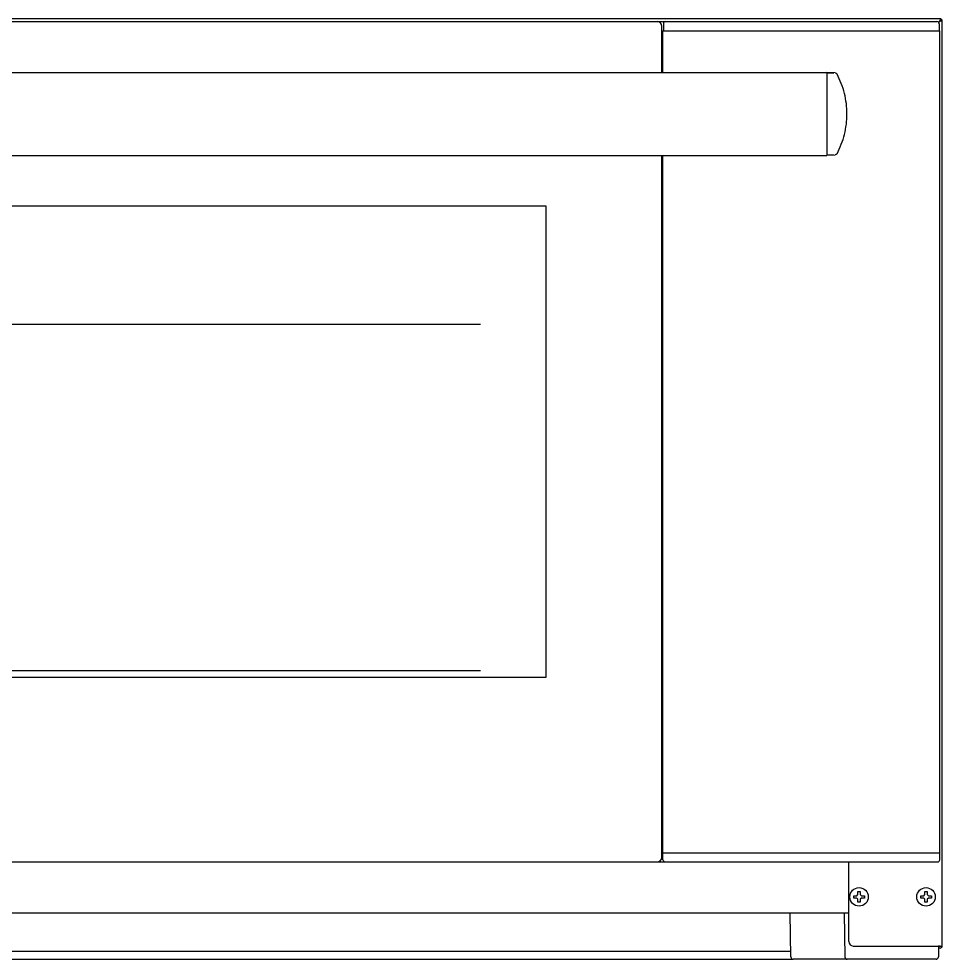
# Model space of a CAD drawing. Header units: millimetres. Extents: x -4975 to 152, y 4191 to 7264.
# Drawn here: x -1686 to -1286, y 5611.4 to 6018.7 of the extents above; entities that cross this region are included whole.
import ezdxf

# ---------------------------------------------------------------- set-up
doc = ezdxf.new("R2010")
doc.units = ezdxf.units.MM
doc.header["$LTSCALE"] = 346.5
doc.layers.get('0').update_dxf_attribs({"linetype": 'CONTINUOUS'})

msp = doc.modelspace()

# ---------------------------------------------------------------- linework, layer by layer
at = {"color": 7, "linetype": 'Continuous'}
for p, q in [((-1286.94, 6018.7), (-2085.14, 6018.7)), ((-2083.73, 6017.5), (-1288.36, 6017.5)), ((-1406.79, 6016.51), (-1406.84, 6013.5)), ((-1355.99, 6017.55), (-1353.09, 6017.55)), ((-1355.99, 6017.5), (-1355.99, 6017.55)), ((-1353.09, 6017.5), (-1353.09, 6017.55)), ((-1330.99, 6017.55), (-1328.09, 6017.55)), ((-1330.99, 6017.5), (-1330.99, 6017.55)), ((-1328.09, 6017.5), (-1328.09, 6017.55)), ((-1287.64, 6017.19), (-1287.04, 6017.8)), ((-1286.94, 6017.7), (-1287.56, 6017.08)), ((-1287.36, 6016.51), (-1287.3, 6013.5)), ((-1286.94, 6018.51), (-1286.94, 6018.7)), ((-1286.94, 6018.51), (-1286.94, 6017.88)), ((-1286.23, 6017.8), (-1286.86, 6017.8)), ((-1286.23, 6017.8), (-1286.04, 6017.8)), ((-1286.04, 5617.1), (-1286.04, 6017.8)), ((-1407.54, 5995.5), (-1407.54, 6015.5)), ((-1407.54, 6013.5), (-1407.15, 6013.5)), ((-1407.04, 6013.5), (-1287.04, 6013.5)), ((-1407.04, 5995.5), (-1407.04, 6013.5)), ((-1407.04, 5995.5), (-1407.04, 6013.5)), ((-1405.46, 6013.5), (-1288.68, 6013.5)), ((-1287.04, 5657.5), (-1287.04, 6013.5)), ((-2036.04, 5995.5), (-1336.04, 5995.5)), ((-1336.04, 5995.5), (-1336.04, 5959.49)), ((-1332.46, 5995.25), (-1336.05, 5995.38)), ((-1336.04, 5995.28), (-1332.97, 5995.18)), ((-2036.04, 5959.5), (-1336.04, 5959.5)), ((-1407.54, 5655.5), (-1407.54, 5959.5)), ((-1407.04, 5657.5), (-1407.04, 5959.5)), ((-1407.04, 5657.5), (-1407.04, 5959.5)), ((-1336.05, 5959.62), (-1332.46, 5959.74)), ((-1336.04, 5959.71), (-1332.97, 5959.82)), ((-1457.54, 5937.5), (-1914.54, 5937.5)), ((-1457.54, 5733.5), (-1457.54, 5937.5)), ((-1914.54, 5733.5), (-1457.54, 5733.5)), ((-1407.54, 5657.5), (-1287.04, 5657.5)), ((-1407.04, 5657.5), (-1287.04, 5657.5)), ((-1406.99, 5654.48), (-1407.04, 5657.5)), ((-1287.09, 5654.48), (-1287.04, 5657.5)), ((-2083.99, 5653.5), (-1288.09, 5653.5)), ((-1326.54, 5619.1), (-1326.54, 5653.5)), ((-1324.34, 5638.9), (-1323.04, 5638.9)), ((-1324.34, 5637.9), (-1324.34, 5638.9)), ((-1323.04, 5637.9), (-1324.34, 5637.9)), ((-1323.04, 5638.9), (-1322.54, 5639.4)), ((-1322.54, 5637.4), (-1323.04, 5637.9)), ((-1322.54, 5640.7), (-1321.54, 5640.7)), ((-1322.54, 5639.4), (-1322.54, 5640.7)), ((-1322.54, 5636.1), (-1322.54, 5637.4)), ((-1321.54, 5640.7), (-1321.54, 5639.4)), ((-1321.54, 5639.4), (-1321.04, 5638.9)), ((-1321.04, 5637.9), (-1321.54, 5637.4)), ((-1321.54, 5637.4), (-1321.54, 5636.1)), ((-1321.04, 5638.9), (-1319.74, 5638.9)), ((-1319.74, 5637.9), (-1321.04, 5637.9)), ((-1319.74, 5638.9), (-1319.74, 5637.9)), ((-1295.34, 5638.9), (-1294.04, 5638.9)), ((-1295.34, 5637.9), (-1295.34, 5638.9)), ((-1294.04, 5637.9), (-1295.34, 5637.9)), ((-1294.04, 5638.9), (-1293.54, 5639.4)), ((-1293.54, 5637.4), (-1294.04, 5637.9)), ((-1293.54, 5640.7), (-1292.54, 5640.7)), ((-1293.54, 5639.4), (-1293.54, 5640.7)), ((-1293.54, 5636.1), (-1293.54, 5637.4)), ((-1292.54, 5640.7), (-1292.54, 5639.4)), ((-1292.54, 5639.4), (-1292.04, 5638.9)), ((-1292.04, 5637.9), (-1292.54, 5637.4)), ((-1292.54, 5637.4), (-1292.54, 5636.1)), ((-1292.04, 5638.9), (-1290.74, 5638.9)), ((-1290.74, 5637.9), (-1292.04, 5637.9)), ((-1290.74, 5638.9), (-1290.74, 5637.9)), ((-1321.54, 5636.1), (-1322.54, 5636.1)), ((-1292.54, 5636.1), (-1293.54, 5636.1)), ((-1328.54, 5631.4), (-2043.54, 5631.4)), ((-1351.56, 5612.38), (-1351.89, 5631.4)), ((-1326.54, 5631.4), (-1328.54, 5631.4)), ((-1328.54, 5631.4), (-1328.21, 5612.38)), ((-1324.54, 5617.1), (-1286.04, 5617.1)), ((-1287.67, 5617.1), (-1287.71, 5612.39)), ((-1286.94, 5617), (-1287.67, 5617)), ((-1351.6, 5614.8), (-2020.48, 5614.8)), ((-1286.94, 5616.2), (-1287.67, 5616.2)), ((-1288.71, 5611.4), (-1350.56, 5611.4))]:
    msp.add_line(p, q, dxfattribs=at)
at = {"color": 2, "linetype": 'Continuous'}
for p, q in [((-1886.04, 5886.4), (-1486.04, 5886.4)), ((-1886.04, 5736.4), (-1486.04, 5736.4))]:
    msp.add_line(p, q, dxfattribs=at)
msp.add_line((-2021.52, 5611.4), (-1350.56, 5611.4))
at = {"color": 7, "linetype": 'Continuous'}
for centre in [(-1322.04, 5638.4), (-1293.04, 5638.4)]:
    msp.add_circle(centre, 4, dxfattribs=at)
for centre, radius, start, end in [((-1409.54, 6015.5), 2, 0, 90), ((-1405.79, 6016.5), 1, 90, 179), ((-1288.36, 6016.5), 1, 1, 90), ((-1286.94, 6017.8), 0.9, 0, 90), ((-1286.94, 6017.8), 0.1, 0, 90), ((-1409.54, 5655.5), 2, 270, 0), ((-1405.99, 5654.5), 1, 181, 270), ((-1288.09, 5654.5), 1, 270, 359), ((-1324.54, 5619.1), 2, 180, 270), ((-1286.94, 5617.1), 0.9, 270, 0), ((-1286.94, 5617.1), 0.1, 270, 0), ((-1350.56, 5612.4), 1, 181, 270), ((-1327.21, 5612.4), 1, 181, 270), ((-1288.71, 5612.4), 1, 270, 359.5)]:
    msp.add_arc(centre, radius, start, end, dxfattribs=at)
for points, knots in [([(-1286.94, 6018.51), (-1286.96, 6018.4), (-1287, 6018.17), (-1287.02, 6017.93), (-1287.04, 6017.8)], [0, 0, 0, 0, 0.444743, 1, 1, 1, 1]), ([(-1286.94, 6017.88), (-1286.95, 6017.87), (-1286.99, 6017.85), (-1287.02, 6017.82), (-1287.04, 6017.8)], [0, 0, 0, 0, 0.232177, 1, 1, 1, 1]), ([(-1286.86, 6017.8), (-1286.87, 6017.79), (-1286.89, 6017.75), (-1286.92, 6017.72), (-1286.94, 6017.7)], [0, 0, 0, 0, 0.232177, 1, 1, 1, 1]), ([(-1286.23, 6017.8), (-1286.34, 6017.78), (-1286.57, 6017.74), (-1286.81, 6017.71), (-1286.94, 6017.7)], [0, 0, 0, 0, 0.444743, 1, 1, 1, 1]), ([(-1331.61, 5960.27), (-1330.21, 5962.9), (-1328.03, 5968.53), (-1326.92, 5977.5), (-1328.03, 5986.46), (-1330.21, 5992.09), (-1331.61, 5994.72)], [0, 0, 0, 0, 0.25, 0.5, 0.75, 1, 1, 1, 1])]:
    msp.add_open_spline(points, degree=3, knots=knots, dxfattribs=at)
for points in [[(-1332.46, 5995.25), (-1332.13, 5995.24), (-1331.77, 5995.02), (-1331.61, 5994.72)], [(-1331.61, 5960.27), (-1331.77, 5959.98), (-1332.13, 5959.76), (-1332.46, 5959.74)]]:
    msp.add_open_spline(points, degree=3, dxfattribs=at)

doc.saveas('drawing.dxf')
